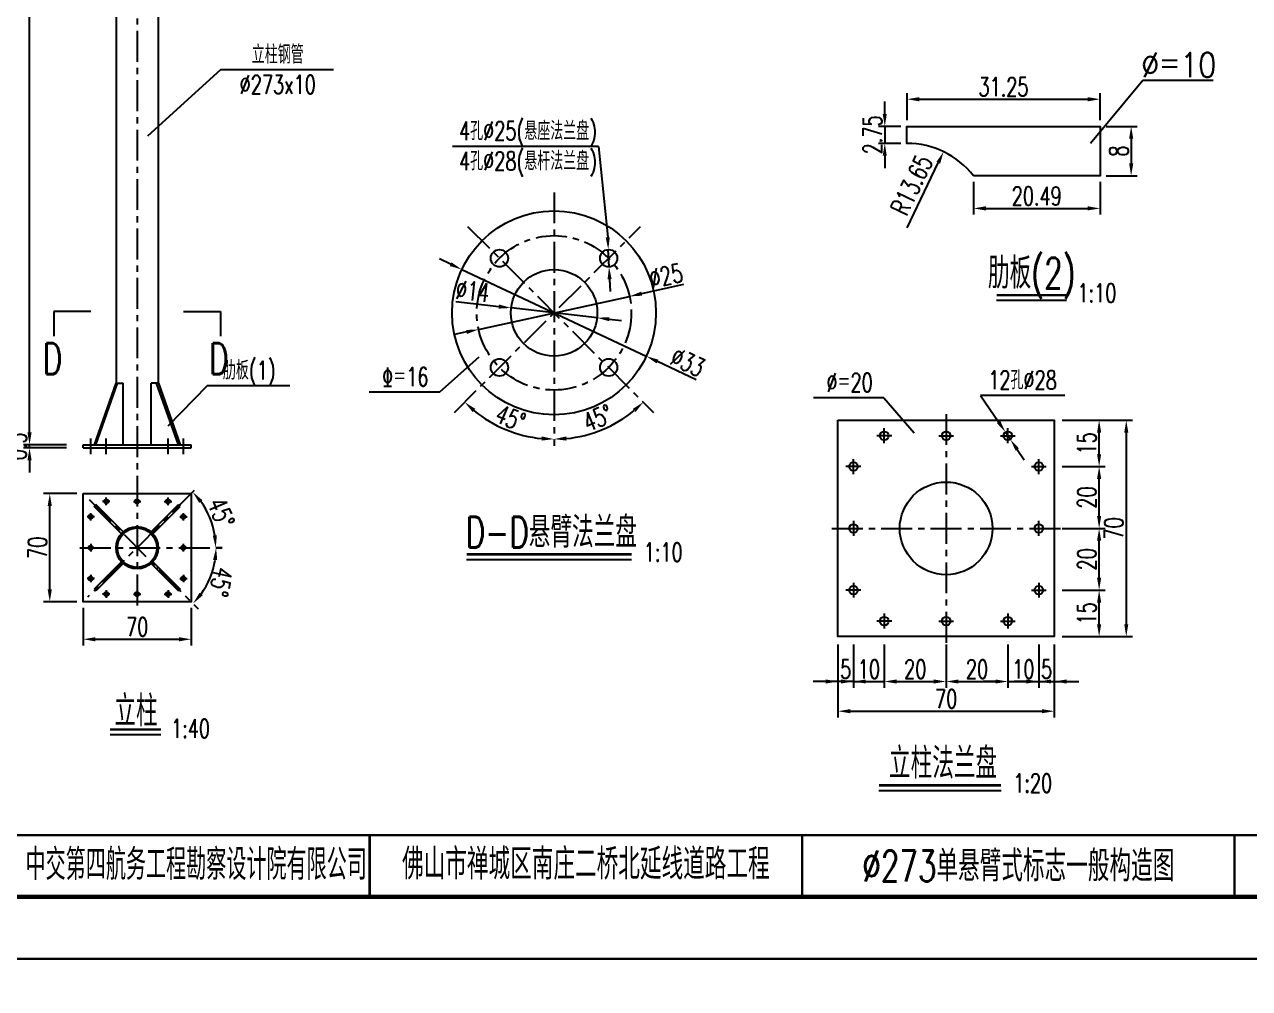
# Model space of a CAD drawing. Extents: x 4349 to 271026, y -15323 to -8945.
# Drawn here: x 4546.1 to 4744.3, y -9664.7 to -9508.7 of the extents above; entities that cross this region are included whole.
import ezdxf
from ezdxf.enums import TextEntityAlignment as Align

# ---------------------------------------------------------------- set-up
doc = ezdxf.new("R2010")
doc.units = 0
doc.header["$LTSCALE"] = 2
doc.header["$PDMODE"] = 32
doc.header["$PDSIZE"] = 0.3
doc.linetypes.add('CENTERX2', pattern=[4, 2.5, -0.5, 0.5, -0.5])
doc.layers.get('0').update_dxf_attribs({"linetype": 'CONTINUOUS'})
doc.layers.get('DEFPOINTS').update_dxf_attribs({"linetype": 'CONTINUOUS'})
for name, color, linetype in [('中线', 2, 'CENTERX2'), ('图框', 7, 'CONTINUOUS'), ('尺寸标注', 4, 'CONTINUOUS'), ('文字', 7, 'CONTINUOUS'), ('文字符号', 7, 'CONTINUOUS'), ('结构1', 1, 'CONTINUOUS'), ('结构2', 7, 'CONTINUOUS')]:
    doc.layers.add(name, color=color, linetype=linetype)
doc.styles.get("Standard").update_dxf_attribs({"font": 'simplex1.shx', "width": 0.7, "bigfont": 'hztxt.shx'})
doc.dimstyles.new('1：10', dxfattribs={"dimtxt": 3, "dimasz": 2, "dimexe": 1, "dimexo": 1, "dimgap": 0.5, "dimtad": 1, "dimrnd": 0.0095, "dimdsep": 46, "dimtxsty": 'Standard', "dimcen": 0.09, "dimclrd": 256, "dimclre": 256, "dimadec": 0, "dimazin": 0, "dimtfac": 1, "dimtix": 1, "dimtmove": 2, "dimatfit": 3, "dimfxl": 0, "dimtolj": 1, "dimtzin": 0, "dimarcsym": 0})
doc.dimstyles.new('1：20', dxfattribs={"dimtxt": 3, "dimasz": 2, "dimexe": 1, "dimexo": 1, "dimgap": 0.5, "dimtad": 1, "dimlfac": 2, "dimrnd": 0.0095, "dimdsep": 46, "dimtxsty": 'Standard', "dimcen": 0.09, "dimclrd": 256, "dimclre": 256, "dimclrt": 256, "dimadec": 0, "dimazin": 0, "dimtfac": 1, "dimtix": 1, "dimtmove": 2, "dimatfit": 3, "dimfxl": 0, "dimtolj": 1, "dimtzin": 0, "dimarcsym": 0})

# ---------------------------------------------------------------- blocks, each defined once
blk = doc.blocks.new('series')
at = {"width": 0.75}
for tag, height, p in [('页码', 4, (-35, -19)), ('图名', 5, (-220, -282)), ('图号', 5, (-20, -282))]:
    blk.add_attdef(tag, text='', height=height, dxfattribs=at).set_placement(p, align=Align.MIDDLE_CENTER)
blk = doc.blocks.new('*D56')
at = {"layer": 'DEFPOINTS', "color": 0, "linetype": 'Continuous'}
for p in [(4616.85, -9548.33), (4646.71, -9562.38)]:
    blk.add_point(p, dxfattribs=at)
at = {"layer": '尺寸标注', "linetype": 'Continuous', "lineweight": -2}
for p, q in [((4615.04, -9547.48), (4613.23, -9546.63)), ((4616.85, -9548.33), (4646.71, -9562.38)), ((4654.78, -9566.18), (4648.52, -9563.23))]:
    blk.add_line(p, q, dxfattribs=at)
at = {"layer": '尺寸标注', "linetype": 'Continuous'}
for points in [[(4615.18, -9547.18), (4614.9, -9547.78), (4616.85, -9548.33)], [(4648.66, -9562.93), (4648.38, -9563.53), (4646.71, -9562.38)]]:
    blk.add_solid(points, dxfattribs=at)
at = {"layer": '尺寸标注', "color": 0, "linetype": 'Continuous', "insert": (4653.41, -9563.32), "char_height": 3, "attachment_point": 5, "rotation": 334.8082}
blk.add_mtext('\\A1;∅33', dxfattribs=at)
blk = doc.blocks.new('*D57')
at = {"layer": 'DEFPOINTS', "color": 0, "linetype": 'Continuous'}
for p in [(4643.99, -9552.69), (4619.57, -9558.03)]:
    blk.add_point(p, dxfattribs=at)
at = {"layer": '尺寸标注', "linetype": 'Continuous', "lineweight": -2}
for p, q in [((4652.71, -9550.78), (4645.95, -9552.26)), ((4619.57, -9558.03), (4643.99, -9552.69)), ((4617.62, -9558.45), (4615.66, -9558.88))]:
    blk.add_line(p, q, dxfattribs=at)
at = {"layer": '尺寸标注', "linetype": 'Continuous'}
for points in [[(4645.88, -9551.93), (4646.02, -9552.58), (4643.99, -9552.69)], [(4617.55, -9558.13), (4617.69, -9558.78), (4619.57, -9558.03)]]:
    blk.add_solid(points, dxfattribs=at)
at = {"layer": '尺寸标注', "color": 0, "linetype": 'Continuous', "insert": (4649.88, -9549.35), "char_height": 3, "attachment_point": 5, "rotation": 12.336}
blk.add_mtext('\\A1;∅25', dxfattribs=at)
blk = doc.blocks.new('*D58')
at = {"layer": 'DEFPOINTS', "color": 0, "linetype": 'Continuous'}
for p in [(4624.83, -9554.56), (4638.74, -9556.15)]:
    blk.add_point(p, dxfattribs=at)
at = {"layer": '尺寸标注', "linetype": 'Continuous', "lineweight": -2}
for p, q in [((4615.9, -9553.54), (4622.84, -9554.33)), ((4638.74, -9556.15), (4624.83, -9554.56)), ((4640.72, -9556.38), (4642.71, -9556.6))]:
    blk.add_line(p, q, dxfattribs=at)
at = {"layer": '尺寸标注', "linetype": 'Continuous'}
for points in [[(4622.88, -9554), (4622.8, -9554.67), (4624.83, -9554.56)], [(4640.76, -9556.05), (4640.69, -9556.71), (4638.74, -9556.15)]]:
    blk.add_solid(points, dxfattribs=at)
at = {"layer": '尺寸标注', "color": 0, "linetype": 'Continuous', "insert": (4618.6, -9551.84), "char_height": 3, "attachment_point": 5, "rotation": 353.4851}
blk.add_mtext('\\A1;∅14', dxfattribs=at)
blk = doc.blocks.new('*D59')
at = {"layer": 'DEFPOINTS', "color": 0, "linetype": 'Continuous'}
for p in [(4631.78, -9535.86), (4617.78, -9541.35), (4647.9, -9571.48), (4637.07, -9575.1), (4631.78, -9576.86)]:
    blk.add_point(p, dxfattribs=at)
at = {"layer": '尺寸标注', "linetype": 'Continuous', "lineweight": -2}
blk.add_arc((4631.78, -9555.36), 20.44, 275.6095, 309.3905, dxfattribs=at)
at = {"layer": '尺寸标注', "linetype": 'Continuous'}
for points in [[(4644.53, -9570.9), (4644.98, -9571.4), (4646.23, -9569.81)], [(4633.8, -9576.03), (4633.76, -9575.36), (4631.78, -9575.79)]]:
    blk.add_solid(points, dxfattribs=at)
at = {"layer": '尺寸标注', "color": 0, "linetype": 'Continuous', "insert": (4638.84, -9572.39), "char_height": 3, "attachment_point": 5, "rotation": 22.5}
blk.add_mtext('\\A1;45°', dxfattribs=at)
blk = doc.blocks.new('*D60')
at = {"layer": 'DEFPOINTS', "color": 0, "linetype": 'Continuous'}
for p in [(4631.78, -9535.86), (4645.78, -9541.35), (4615.66, -9571.48), (4621.56, -9573.05), (4631.78, -9576.86)]:
    blk.add_point(p, dxfattribs=at)
at = {"layer": '尺寸标注', "linetype": 'Continuous', "lineweight": -2}
blk.add_arc((4631.78, -9555.36), 20.44, 230.6095, 264.3905, dxfattribs=at)
at = {"layer": '尺寸标注', "linetype": 'Continuous'}
for points in [[(4618.59, -9571.4), (4619.04, -9570.9), (4617.33, -9569.81)], [(4629.8, -9575.36), (4629.77, -9576.03), (4631.78, -9575.79)]]:
    blk.add_solid(points, dxfattribs=at)
at = {"layer": '尺寸标注', "color": 0, "linetype": 'Continuous', "insert": (4624.73, -9572.39), "char_height": 3, "attachment_point": 5, "rotation": 337.5}
blk.add_mtext('\\A1;45°', dxfattribs=at)
blk = doc.blocks.new('*D61')
at = {"layer": 'DEFPOINTS', "color": 0, "linetype": 'Continuous'}
for p in [(4677.74, -9600.24), (4680.24, -9600.24), (4677.74, -9615.02)]:
    blk.add_point(p, dxfattribs=at)
at = {"layer": '尺寸标注', "linetype": 'Continuous', "lineweight": -2}
for p, q in [((4677.74, -9609.02), (4677.74, -9616.02)), ((4680.24, -9609.02), (4680.24, -9616.02)), ((4675.74, -9615.02), (4673.74, -9615.02)), ((4680.24, -9615.02), (4677.74, -9615.02)), ((4682.24, -9615.02), (4684.24, -9615.02))]:
    blk.add_line(p, q, dxfattribs=at)
at = {"layer": '尺寸标注', "linetype": 'Continuous'}
for points in [[(4675.74, -9614.69), (4675.74, -9615.35), (4677.74, -9615.02)], [(4682.24, -9614.69), (4682.24, -9615.35), (4680.24, -9615.02)]]:
    blk.add_solid(points, dxfattribs=at)
at = {"layer": '尺寸标注', "linetype": 'Continuous', "insert": (4678.99, -9613.02), "char_height": 3, "attachment_point": 5}
blk.add_mtext('\\A1;5', dxfattribs=at)
blk = doc.blocks.new('*D62')
at = {"layer": 'DEFPOINTS', "color": 0, "linetype": 'Continuous'}
for p in [(4680.24, -9600.24), (4685.24, -9605.24), (4685.24, -9615.02)]:
    blk.add_point(p, dxfattribs=at)
at = {"layer": '尺寸标注', "linetype": 'Continuous', "lineweight": -2}
for p, q in [((4680.24, -9609.02), (4680.24, -9616.02)), ((4685.24, -9609.02), (4685.24, -9616.02)), ((4678.24, -9615.02), (4676.24, -9615.02)), ((4680.24, -9615.02), (4685.24, -9615.02)), ((4687.24, -9615.02), (4689.24, -9615.02))]:
    blk.add_line(p, q, dxfattribs=at)
at = {"layer": '尺寸标注', "linetype": 'Continuous'}
for points in [[(4678.24, -9614.69), (4678.24, -9615.35), (4680.24, -9615.02)], [(4687.24, -9614.69), (4687.24, -9615.35), (4685.24, -9615.02)]]:
    blk.add_solid(points, dxfattribs=at)
at = {"layer": '尺寸标注', "linetype": 'Continuous', "insert": (4682.74, -9613.02), "char_height": 3, "attachment_point": 5}
blk.add_mtext('\\A1;10', dxfattribs=at)
blk = doc.blocks.new('*D63')
at = {"layer": 'DEFPOINTS', "color": 0, "linetype": 'Continuous'}
for p in [(4685.24, -9605.24), (4695.24, -9605.24), (4695.24, -9615.02)]:
    blk.add_point(p, dxfattribs=at)
at = {"layer": '尺寸标注', "linetype": 'Continuous', "lineweight": -2}
for p, q in [((4685.24, -9609.02), (4685.24, -9616.02)), ((4695.24, -9609.02), (4695.24, -9616.02)), ((4687.24, -9615.02), (4693.24, -9615.02))]:
    blk.add_line(p, q, dxfattribs=at)
at = {"layer": '尺寸标注', "linetype": 'Continuous'}
for points in [[(4687.24, -9614.69), (4687.24, -9615.35), (4685.24, -9615.02)], [(4693.24, -9614.69), (4693.24, -9615.35), (4695.24, -9615.02)]]:
    blk.add_solid(points, dxfattribs=at)
at = {"layer": '尺寸标注', "linetype": 'Continuous', "insert": (4690.24, -9613.02), "char_height": 3, "attachment_point": 5}
blk.add_mtext('\\A1;20', dxfattribs=at)
blk = doc.blocks.new('*D64')
at = {"layer": 'DEFPOINTS', "color": 0, "linetype": 'Continuous'}
for p in [(4695.24, -9605.24), (4705.24, -9605.24), (4705.24, -9615.02)]:
    blk.add_point(p, dxfattribs=at)
at = {"layer": '尺寸标注', "linetype": 'Continuous', "lineweight": -2}
for p, q in [((4695.24, -9609.02), (4695.24, -9616.02)), ((4705.24, -9609.02), (4705.24, -9616.02)), ((4697.24, -9615.02), (4703.24, -9615.02))]:
    blk.add_line(p, q, dxfattribs=at)
at = {"layer": '尺寸标注', "linetype": 'Continuous'}
for points in [[(4697.24, -9614.69), (4697.24, -9615.35), (4695.24, -9615.02)], [(4703.24, -9614.69), (4703.24, -9615.35), (4705.24, -9615.02)]]:
    blk.add_solid(points, dxfattribs=at)
at = {"layer": '尺寸标注', "linetype": 'Continuous', "insert": (4700.24, -9613.02), "char_height": 3, "attachment_point": 5}
blk.add_mtext('\\A1;20', dxfattribs=at)
blk = doc.blocks.new('*D65')
at = {"layer": 'DEFPOINTS', "color": 0, "linetype": 'Continuous'}
for p in [(4710.24, -9600.24), (4705.24, -9605.24), (4710.24, -9615.02)]:
    blk.add_point(p, dxfattribs=at)
at = {"layer": '尺寸标注', "linetype": 'Continuous', "lineweight": -2}
for p, q in [((4705.24, -9609.02), (4705.24, -9616.02)), ((4710.24, -9609.02), (4710.24, -9616.02)), ((4703.24, -9615.02), (4701.24, -9615.02)), ((4705.24, -9615.02), (4710.24, -9615.02)), ((4712.24, -9615.02), (4714.24, -9615.02))]:
    blk.add_line(p, q, dxfattribs=at)
at = {"layer": '尺寸标注', "linetype": 'Continuous'}
for points in [[(4703.24, -9614.69), (4703.24, -9615.35), (4705.24, -9615.02)], [(4712.24, -9614.69), (4712.24, -9615.35), (4710.24, -9615.02)]]:
    blk.add_solid(points, dxfattribs=at)
at = {"layer": '尺寸标注', "linetype": 'Continuous', "insert": (4707.74, -9613.02), "char_height": 3, "attachment_point": 5}
blk.add_mtext('\\A1;10', dxfattribs=at)
blk = doc.blocks.new('*D66')
at = {"layer": 'DEFPOINTS', "color": 0, "linetype": 'Continuous'}
for p in [(4710.24, -9600.24), (4712.74, -9600.24), (4712.74, -9615.02)]:
    blk.add_point(p, dxfattribs=at)
at = {"layer": '尺寸标注', "linetype": 'Continuous', "lineweight": -2}
for p, q in [((4710.24, -9609.02), (4710.24, -9616.02)), ((4712.74, -9609.02), (4712.74, -9616.02)), ((4708.24, -9615.02), (4706.24, -9615.02)), ((4710.24, -9615.02), (4712.74, -9615.02)), ((4714.74, -9615.02), (4716.74, -9615.02))]:
    blk.add_line(p, q, dxfattribs=at)
at = {"layer": '尺寸标注', "linetype": 'Continuous'}
for points in [[(4708.24, -9614.69), (4708.24, -9615.35), (4710.24, -9615.02)], [(4714.74, -9614.69), (4714.74, -9615.35), (4712.74, -9615.02)]]:
    blk.add_solid(points, dxfattribs=at)
at = {"layer": '尺寸标注', "linetype": 'Continuous', "insert": (4711.49, -9613.02), "char_height": 3, "attachment_point": 5}
blk.add_mtext('\\A1;5', dxfattribs=at)
blk = doc.blocks.new('*D30')
at = {"layer": 'DEFPOINTS', "color": 0, "linetype": 'Continuous'}
for p in [(4677.74, -9607.74), (4712.74, -9607.74), (4712.74, -9619.83)]:
    blk.add_point(p, dxfattribs=at)
at = {"layer": '尺寸标注', "linetype": 'Continuous', "lineweight": -2}
for p, q in [((4677.74, -9613.83), (4677.74, -9620.83)), ((4712.74, -9613.83), (4712.74, -9620.83)), ((4679.74, -9619.83), (4710.74, -9619.83))]:
    blk.add_line(p, q, dxfattribs=at)
at = {"layer": '尺寸标注', "linetype": 'Continuous'}
for points in [[(4679.74, -9619.49), (4679.74, -9620.16), (4677.74, -9619.83)], [(4710.74, -9619.49), (4710.74, -9620.16), (4712.74, -9619.83)]]:
    blk.add_solid(points, dxfattribs=at)
at = {"layer": '尺寸标注', "linetype": 'Continuous', "insert": (4695.24, -9617.83), "char_height": 3, "attachment_point": 5}
blk.add_mtext('\\A1;70', dxfattribs=at)
blk = doc.blocks.new('*D31')
at = {"layer": 'DEFPOINTS', "color": 0, "linetype": 'Continuous'}
for p in [(4710.24, -9600.24), (4720.01, -9600.24), (4712.74, -9607.74)]:
    blk.add_point(p, dxfattribs=at)
at = {"layer": '尺寸标注', "linetype": 'Continuous', "lineweight": -2}
for p, q in [((4714.01, -9600.24), (4721.01, -9600.24)), ((4720.01, -9605.74), (4720.01, -9602.24)), ((4714.01, -9607.74), (4721.01, -9607.74))]:
    blk.add_line(p, q, dxfattribs=at)
at = {"layer": '尺寸标注', "linetype": 'Continuous'}
for points in [[(4719.67, -9602.24), (4720.34, -9602.24), (4720.01, -9600.24)], [(4719.67, -9605.74), (4720.34, -9605.74), (4720.01, -9607.74)]]:
    blk.add_solid(points, dxfattribs=at)
at = {"layer": '尺寸标注', "linetype": 'Continuous', "insert": (4718.01, -9603.99), "char_height": 3, "attachment_point": 5, "rotation": 90}
blk.add_mtext('\\A1;15', dxfattribs=at)
blk = doc.blocks.new('*D32')
at = {"layer": 'DEFPOINTS', "color": 0, "linetype": 'Continuous'}
for p in [(4710.24, -9590.24), (4720.01, -9590.24), (4710.24, -9600.24)]:
    blk.add_point(p, dxfattribs=at)
at = {"layer": '尺寸标注', "linetype": 'Continuous', "lineweight": -2}
for p, q in [((4714.01, -9590.24), (4721.01, -9590.24)), ((4720.01, -9598.24), (4720.01, -9592.24)), ((4714.01, -9600.24), (4721.01, -9600.24))]:
    blk.add_line(p, q, dxfattribs=at)
at = {"layer": '尺寸标注', "linetype": 'Continuous'}
for points in [[(4719.67, -9592.24), (4720.34, -9592.24), (4720.01, -9590.24)], [(4719.67, -9598.24), (4720.34, -9598.24), (4720.01, -9600.24)]]:
    blk.add_solid(points, dxfattribs=at)
at = {"layer": '尺寸标注', "linetype": 'Continuous', "insert": (4718.01, -9595.24), "char_height": 3, "attachment_point": 5, "rotation": 90}
blk.add_mtext('\\A1;20', dxfattribs=at)
blk = doc.blocks.new('*D33')
at = {"layer": 'DEFPOINTS', "color": 0, "linetype": 'Continuous'}
for p in [(4710.24, -9580.24), (4720.01, -9580.24), (4710.24, -9590.24)]:
    blk.add_point(p, dxfattribs=at)
at = {"layer": '尺寸标注', "linetype": 'Continuous', "lineweight": -2}
for p, q in [((4714.01, -9580.24), (4721.01, -9580.24)), ((4720.01, -9588.24), (4720.01, -9582.24)), ((4714.01, -9590.24), (4721.01, -9590.24))]:
    blk.add_line(p, q, dxfattribs=at)
at = {"layer": '尺寸标注', "linetype": 'Continuous'}
for points in [[(4719.67, -9582.24), (4720.34, -9582.24), (4720.01, -9580.24)], [(4719.67, -9588.24), (4720.34, -9588.24), (4720.01, -9590.24)]]:
    blk.add_solid(points, dxfattribs=at)
at = {"layer": '尺寸标注', "linetype": 'Continuous', "insert": (4718.01, -9585.24), "char_height": 3, "attachment_point": 5, "rotation": 90}
blk.add_mtext('\\A1;20', dxfattribs=at)
blk = doc.blocks.new('*D34')
at = {"layer": 'DEFPOINTS', "color": 0, "linetype": 'Continuous'}
for p in [(4710.24, -9572.74), (4720.01, -9572.74), (4710.24, -9580.24)]:
    blk.add_point(p, dxfattribs=at)
at = {"layer": '尺寸标注', "linetype": 'Continuous', "lineweight": -2}
for p, q in [((4714.01, -9572.74), (4721.01, -9572.74)), ((4720.01, -9578.24), (4720.01, -9574.74)), ((4714.01, -9580.24), (4721.01, -9580.24))]:
    blk.add_line(p, q, dxfattribs=at)
at = {"layer": '尺寸标注', "linetype": 'Continuous'}
for points in [[(4719.67, -9574.74), (4720.34, -9574.74), (4720.01, -9572.74)], [(4719.67, -9578.24), (4720.34, -9578.24), (4720.01, -9580.24)]]:
    blk.add_solid(points, dxfattribs=at)
at = {"layer": '尺寸标注', "linetype": 'Continuous', "insert": (4718.01, -9576.49), "char_height": 3, "attachment_point": 5, "rotation": 90}
blk.add_mtext('\\A1;15', dxfattribs=at)
blk = doc.blocks.new('*D35')
at = {"layer": 'DEFPOINTS', "color": 0, "linetype": 'Continuous'}
for p in [(4712.74, -9572.74), (4712.74, -9607.74), (4724.4, -9607.74)]:
    blk.add_point(p, dxfattribs=at)
at = {"layer": '尺寸标注', "linetype": 'Continuous', "lineweight": -2}
for p, q in [((4718.4, -9572.74), (4725.4, -9572.74)), ((4724.4, -9574.74), (4724.4, -9605.74)), ((4718.4, -9607.74), (4725.4, -9607.74))]:
    blk.add_line(p, q, dxfattribs=at)
at = {"layer": '尺寸标注', "linetype": 'Continuous'}
for points in [[(4724.07, -9574.74), (4724.73, -9574.74), (4724.4, -9572.74)], [(4724.07, -9605.74), (4724.73, -9605.74), (4724.4, -9607.74)]]:
    blk.add_solid(points, dxfattribs=at)
at = {"layer": '尺寸标注', "linetype": 'Continuous', "insert": (4722.4, -9590.24), "char_height": 3, "attachment_point": 5, "rotation": 90}
blk.add_mtext('\\A1;70', dxfattribs=at)
blk = doc.blocks.new('*D36')
at = {"layer": 'DEFPOINTS', "color": 0, "linetype": 'Continuous'}
for p in [(4720.16, -9520.78), (4688.91, -9525.17), (4720.16, -9525.17)]:
    blk.add_point(p, dxfattribs=at)
at = {"layer": '尺寸标注', "linetype": 'Continuous', "lineweight": -2}
for p, q in [((4688.91, -9524.17), (4688.91, -9519.78)), ((4690.91, -9520.78), (4718.16, -9520.78)), ((4720.16, -9524.17), (4720.16, -9519.78))]:
    blk.add_line(p, q, dxfattribs=at)
at = {"layer": '尺寸标注', "linetype": 'Continuous'}
for points in [[(4690.91, -9520.45), (4690.91, -9521.12), (4688.91, -9520.78)], [(4718.16, -9520.45), (4718.16, -9521.12), (4720.16, -9520.78)]]:
    blk.add_solid(points, dxfattribs=at)
at = {"layer": '尺寸标注', "color": 0, "linetype": 'Continuous', "insert": (4704.53, -9518.78), "char_height": 3, "attachment_point": 5}
blk.add_mtext('\\A1;31.25', dxfattribs=at)
blk = doc.blocks.new('*D37')
at = {"layer": 'DEFPOINTS', "color": 0, "linetype": 'Continuous'}
for p in [(4688.91, -9525.17), (4685.31, -9527.92), (4688.91, -9527.92)]:
    blk.add_point(p, dxfattribs=at)
at = {"layer": '尺寸标注', "linetype": 'Continuous', "lineweight": -2}
for p, q in [((4685.31, -9523.17), (4685.31, -9521.17)), ((4687.91, -9525.17), (4684.31, -9525.17)), ((4685.31, -9525.17), (4685.31, -9527.92)), ((4687.91, -9527.92), (4684.31, -9527.92)), ((4685.31, -9529.92), (4685.31, -9531.92))]:
    blk.add_line(p, q, dxfattribs=at)
at = {"layer": '尺寸标注', "linetype": 'Continuous'}
for points in [[(4684.98, -9523.17), (4685.64, -9523.17), (4685.31, -9525.17)], [(4684.98, -9529.92), (4685.64, -9529.92), (4685.31, -9527.92)]]:
    blk.add_solid(points, dxfattribs=at)
at = {"layer": '尺寸标注', "color": 0, "linetype": 'Continuous', "insert": (4683.31, -9526.54), "char_height": 3, "attachment_point": 5, "rotation": 90}
blk.add_mtext('\\A1;2.75', dxfattribs=at)
blk = doc.blocks.new('*D38')
at = {"layer": 'DEFPOINTS', "color": 0, "linetype": 'Continuous'}
for p in [(4720.16, -9525.17), (4720.16, -9533.17), (4725.19, -9533.17)]:
    blk.add_point(p, dxfattribs=at)
at = {"layer": '尺寸标注', "linetype": 'Continuous', "lineweight": -2}
for p, q in [((4721.16, -9525.17), (4726.19, -9525.17)), ((4725.19, -9527.17), (4725.19, -9531.17)), ((4721.16, -9533.17), (4726.19, -9533.17))]:
    blk.add_line(p, q, dxfattribs=at)
at = {"layer": '尺寸标注', "linetype": 'Continuous'}
for points in [[(4724.86, -9527.17), (4725.53, -9527.17), (4725.19, -9525.17)], [(4724.86, -9531.17), (4725.53, -9531.17), (4725.19, -9533.17)]]:
    blk.add_solid(points, dxfattribs=at)
at = {"layer": '尺寸标注', "color": 0, "linetype": 'Continuous', "insert": (4723.19, -9529.17), "char_height": 3, "attachment_point": 5, "rotation": 90}
blk.add_mtext('\\A1;8', dxfattribs=at)
blk = doc.blocks.new('*D39')
at = {"layer": 'DEFPOINTS', "color": 0, "linetype": 'Continuous'}
for p in [(4699.67, -9533.17), (4720.16, -9533.17), (4720.16, -9538.45)]:
    blk.add_point(p, dxfattribs=at)
at = {"layer": '尺寸标注', "linetype": 'Continuous', "lineweight": -2}
for p, q in [((4699.67, -9534.17), (4699.67, -9539.45)), ((4720.16, -9534.17), (4720.16, -9539.45)), ((4701.67, -9538.45), (4718.16, -9538.45))]:
    blk.add_line(p, q, dxfattribs=at)
at = {"layer": '尺寸标注', "linetype": 'Continuous'}
for points in [[(4701.67, -9538.11), (4701.67, -9538.78), (4699.67, -9538.45)], [(4718.16, -9538.11), (4718.16, -9538.78), (4720.16, -9538.45)]]:
    blk.add_solid(points, dxfattribs=at)
at = {"layer": '尺寸标注', "color": 0, "linetype": 'Continuous', "insert": (4709.91, -9536.45), "char_height": 3, "attachment_point": 5}
blk.add_mtext('\\A1;20.49', dxfattribs=at)
blk = doc.blocks.new('*D40')
at = {"layer": 'DEFPOINTS', "color": 0, "linetype": 'Continuous'}
for p in [(4694.83, -9529.27), (4688.91, -9541.57)]:
    blk.add_point(p, dxfattribs=at)
at = {"layer": '尺寸标注', "linetype": 'Continuous', "lineweight": -2}
blk.add_line((4688.91, -9541.57), (4693.97, -9531.07), dxfattribs=at)
at = {"layer": '尺寸标注', "linetype": 'Continuous'}
blk.add_solid([(4693.67, -9530.93), (4694.27, -9531.22), (4694.83, -9529.27)], dxfattribs=at)
at = {"layer": '尺寸标注', "color": 0, "linetype": 'Continuous', "insert": (4689.67, -9534.66), "char_height": 3, "attachment_point": 5, "rotation": 64.272}
blk.add_mtext('\\A1;R13.65', dxfattribs=at)
blk = doc.blocks.new('*D49')
at = {"layer": 'DEFPOINTS', "color": 0, "linetype": 'Continuous'}
for p in [(4555.55, -9602.11), (4573.05, -9602.11), (4573.05, -9608.18)]:
    blk.add_point(p, dxfattribs=at)
at = {"layer": '尺寸标注', "linetype": 'Continuous', "lineweight": -2}
for p, q in [((4555.55, -9603.11), (4555.55, -9609.18)), ((4573.05, -9603.11), (4573.05, -9609.18)), ((4557.55, -9608.18), (4571.05, -9608.18))]:
    blk.add_line(p, q, dxfattribs=at)
at = {"layer": '尺寸标注', "linetype": 'Continuous'}
for points in [[(4557.55, -9607.85), (4557.55, -9608.52), (4555.55, -9608.18)], [(4571.05, -9607.85), (4571.05, -9608.52), (4573.05, -9608.18)]]:
    blk.add_solid(points, dxfattribs=at)
at = {"layer": '尺寸标注', "color": 0, "linetype": 'Continuous', "insert": (4564.3, -9606.18), "char_height": 3, "attachment_point": 5}
blk.add_mtext('\\A1;70', dxfattribs=at)
blk = doc.blocks.new('*D50')
at = {"layer": 'DEFPOINTS', "color": 0, "linetype": 'Continuous'}
for p in [(4550.16, -9584.61), (4555.55, -9584.61), (4555.55, -9602.11)]:
    blk.add_point(p, dxfattribs=at)
at = {"layer": '尺寸标注', "linetype": 'Continuous', "lineweight": -2}
for p, q in [((4554.55, -9584.61), (4549.16, -9584.61)), ((4550.16, -9600.11), (4550.16, -9586.61)), ((4554.55, -9602.11), (4549.16, -9602.11))]:
    blk.add_line(p, q, dxfattribs=at)
at = {"layer": '尺寸标注', "linetype": 'Continuous'}
for points in [[(4549.82, -9586.61), (4550.49, -9586.61), (4550.16, -9584.61)], [(4549.82, -9600.11), (4550.49, -9600.11), (4550.16, -9602.11)]]:
    blk.add_solid(points, dxfattribs=at)
at = {"layer": '尺寸标注', "color": 0, "linetype": 'Continuous', "insert": (4548.16, -9593.36), "char_height": 3, "attachment_point": 5, "rotation": 90}
blk.add_mtext('\\A1;70', dxfattribs=at)
blk = doc.blocks.new('*D51')
at = {"layer": 'DEFPOINTS', "color": 0, "linetype": 'Continuous'}
for p in [(4546.88, -9576.71), (4555.55, -9576.71), (4555.55, -9577.21)]:
    blk.add_point(p, dxfattribs=at)
at = {"layer": '尺寸标注', "linetype": 'Continuous', "lineweight": -2}
for p, q in [((4546.88, -9574.71), (4546.88, -9572.71)), ((4552.88, -9576.71), (4545.88, -9576.71)), ((4546.88, -9577.21), (4546.88, -9576.71)), ((4552.88, -9577.21), (4545.88, -9577.21)), ((4546.88, -9579.21), (4546.88, -9581.21))]:
    blk.add_line(p, q, dxfattribs=at)
at = {"layer": '尺寸标注', "linetype": 'Continuous'}
for points in [[(4546.55, -9574.71), (4547.22, -9574.71), (4546.88, -9576.71)], [(4546.55, -9579.21), (4547.22, -9579.21), (4546.88, -9577.21)]]:
    blk.add_solid(points, dxfattribs=at)
at = {"layer": '尺寸标注', "color": 0, "linetype": 'Continuous', "insert": (4544.88, -9576.96), "char_height": 3, "attachment_point": 5, "rotation": 90}
blk.add_mtext('\\A1;0.5', dxfattribs=at)
blk = doc.blocks.new('*D52')
at = {"layer": 'DEFPOINTS', "color": 0, "linetype": 'Continuous'}
for p in [(4546.88, -9394.21), (4560.88, -9394.21), (4546.88, -9576.71)]:
    blk.add_point(p, dxfattribs=at)
at = {"layer": '尺寸标注', "linetype": 'Continuous', "lineweight": -2}
for p, q in [((4552.88, -9394.21), (4545.88, -9394.21)), ((4546.88, -9574.71), (4546.88, -9396.21)), ((4546.88, -9576.71), (4545.88, -9576.71))]:
    blk.add_line(p, q, dxfattribs=at)
at = {"layer": '尺寸标注', "linetype": 'Continuous'}
for points in [[(4546.55, -9396.21), (4547.22, -9396.21), (4546.88, -9394.21)], [(4546.55, -9574.71), (4547.22, -9574.71), (4546.88, -9576.71)]]:
    blk.add_solid(points, dxfattribs=at)
at = {"layer": '尺寸标注', "color": 0, "linetype": 'Continuous', "insert": (4544.88, -9485.46), "char_height": 3, "attachment_point": 5, "rotation": 90}
blk.add_mtext('\\A1;H', dxfattribs=at)
blk = doc.blocks.new('12345')
at = {"layer": '图框'}
blk.add_lwpolyline([(4926.93, -9362.88), (4926.93, -9065.88), (4506.93, -9065.88), (4506.93, -9362.88)], close=True, dxfattribs=at)

msp = doc.modelspace()

# ---------------------------------------------------------------- linework, layer by layer
at = {"layer": '中线'}
for p, q in [((4564.29655, -9389.70759), (4564.29655, -9603.62622)), ((4631.78232, -9535.85571), (4631.78232, -9576.85571)), ((4615.66028, -9571.47774), (4645.78303, -9541.35499)), ((4617.7816, -9541.35499), (4647.90435, -9571.47774)), ((4695.23685, -9571.73604), (4695.23685, -9608.73604)), ((4685.23685, -9576.43724), (4685.23685, -9574.03484)), ((4705.23685, -9576.43724), (4705.23685, -9574.03484)), ((4556.79655, -9578.20806), (4556.79655, -9575.70806)), ((4559.29655, -9578.20806), (4559.29655, -9575.70806)), ((4569.29655, -9578.20806), (4569.29655, -9575.70806)), ((4571.79655, -9578.20806), (4571.79655, -9575.70806)), ((4686.43805, -9575.23604), (4684.03565, -9575.23604)), ((4694.03565, -9575.23604), (4696.43805, -9575.23604)), ((4704.03565, -9575.23604), (4706.43805, -9575.23604)), ((4681.43805, -9580.23604), (4679.03565, -9580.23604)), ((4680.23685, -9581.43724), (4680.23685, -9579.03484)), ((4709.03565, -9580.23604), (4711.43805, -9580.23604)), ((4710.23685, -9581.43724), (4710.23685, -9579.03484)), ((4573.52877, -9584.13036), (4556.28602, -9601.37311)), ((4556.51838, -9585.5844), (4574.19605, -9603.26207)), ((4559.89715, -9585.86257), (4558.69595, -9585.86257)), ((4559.29655, -9586.46317), (4559.29655, -9585.26197)), ((4563.69595, -9585.86257), (4564.89715, -9585.86257)), ((4568.69595, -9585.86257), (4569.89715, -9585.86257)), ((4569.29655, -9586.46317), (4569.29655, -9585.26197)), ((4557.39715, -9588.36257), (4556.19595, -9588.36257)), ((4556.79655, -9588.96317), (4556.79655, -9587.76197)), ((4571.19595, -9588.36257), (4572.39715, -9588.36257)), ((4571.79655, -9588.96317), (4571.79655, -9587.76197)), ((4676.73685, -9590.23604), (4713.73685, -9590.23604)), ((4680.23685, -9589.03484), (4680.23685, -9591.43724)), ((4710.23685, -9591.43724), (4710.23685, -9589.03484)), ((4555.04655, -9593.36257), (4578.54655, -9593.36257)), ((4556.79655, -9592.76197), (4556.79655, -9593.96317)), ((4571.79655, -9593.96317), (4571.79655, -9592.76197)), ((4557.39715, -9598.36257), (4556.19595, -9598.36257)), ((4556.79655, -9597.76197), (4556.79655, -9598.96317)), ((4571.19595, -9598.36257), (4572.39715, -9598.36257)), ((4571.79655, -9597.76197), (4571.79655, -9598.96317)), ((4559.29655, -9600.26197), (4559.29655, -9601.46317)), ((4569.29655, -9600.26197), (4569.29655, -9601.46317)), ((4681.43805, -9600.23604), (4679.03565, -9600.23604)), ((4680.23685, -9599.03484), (4680.23685, -9601.43724)), ((4709.03565, -9600.23604), (4711.43805, -9600.23604)), ((4710.23685, -9599.03484), (4710.23685, -9601.43724)), ((4559.89715, -9600.86257), (4558.69595, -9600.86257)), ((4563.69595, -9600.86257), (4564.89715, -9600.86257)), ((4568.69595, -9600.86257), (4569.89715, -9600.86257)), ((4685.23685, -9604.03484), (4685.23685, -9606.43724)), ((4705.23685, -9604.03484), (4705.23685, -9606.43724)), ((4686.43805, -9605.23604), (4684.03565, -9605.23604)), ((4694.03565, -9605.23604), (4696.43805, -9605.23604)), ((4704.03565, -9605.23604), (4706.43805, -9605.23604))]:
    msp.add_line(p, q, dxfattribs=at)
msp.add_circle((4631.78232, -9555.35571), 12.5, dxfattribs=at)
at = {"layer": '图框'}
for points, const_width in [([(4916.92857, -9372.88068), (4536.92857, -9372.88068), (4536.92858, -9649.88068), (4916.92858, -9649.88068), (4916.92857, -9372.88068)], 0.7), ([(4536.92858, -9639.88068), (4916.92858, -9639.88068)], 0.4), ([(4601.92858, -9639.88068), (4601.92858, -9649.88068)], 0.4), ([(4671.92858, -9649.88068), (4671.92858, -9639.88068)], 0.4), ([(4741.92858, -9649.88068), (4741.92858, -9639.88068)], 0.4)]:
    msp.add_lwpolyline(points, dxfattribs=dict(at, const_width=const_width))
at = {"layer": '尺寸标注', "color": 2}
for p, q in [((4577.81463, -9516.03786), (4565.98412, -9526.74674)), ((4596.10435, -9516.03786), (4577.81463, -9516.03786)), ((4638.9995, -9528.40577), (4615.34758, -9528.40577)), ((4638.9995, -9528.40577), (4640.47032, -9543.12022))]:
    msp.add_line(p, q, dxfattribs=at)
at = {"layer": '尺寸标注', "linetype": 'Continuous'}
for p, q in [((4640.68326, -9547.91549), (4640.55905, -9545.11825)), ((4640.77199, -9549.91352), (4640.86071, -9551.91156)), ((4700.81363, -9568.72652), (4703.71938, -9573.00282)), ((4705.63027, -9575.81502), (4704.84343, -9574.65705)), ((4706.75432, -9577.46926), (4707.87838, -9579.12349)), ((4578.08603, -9593.36257), (4577.08603, -9593.36257))]:
    msp.add_line(p, q, dxfattribs=at)
for radius, start, end in [(12.73318, 9.0087209, 35.9912791), (12.78948, 323.9689844, 351.0310156)]:
    msp.add_arc((4564.29655, -9593.36257), radius, start, end, dxfattribs=at)
for points in [[(4640.80333, -9543.10543), (4640.13732, -9543.13501), (4640.55905, -9545.11825)], [(4641.10499, -9549.89874), (4640.43898, -9549.92831), (4640.68326, -9547.91549)], [(4703.99508, -9572.81547), (4703.44367, -9573.19016), (4704.84343, -9574.65705)], [(4707.03003, -9577.28191), (4706.47862, -9577.6566), (4705.63027, -9575.81502)], [(4574.34557, -9586.09623), (4574.85254, -9585.6633), (4573.30027, -9584.35885)], [(4577.20497, -9591.34257), (4576.54036, -9591.39493), (4577.02973, -9593.36257)], [(4576.59734, -9595.33039), (4577.26197, -9595.38251), (4577.08603, -9593.36257)], [(4574.8928, -9601.10219), (4574.38598, -9600.66909), (4573.34008, -9602.4061)]]:
    msp.add_solid(points, dxfattribs=at)
at = {"layer": '文字'}
for p, q in [((4703.41804, -9553.32761), (4714.73374, -9553.32761)), ((4617.61624, -9595.25891), (4644.32118, -9595.25891)), ((4559.91972, -9623.61972), (4568.15584, -9623.61972)), ((4684.37313, -9632.64338), (4704.13361, -9632.64338))]:
    msp.add_line(p, q, dxfattribs=at)
at = {"layer": '文字', "const_width": 0.4}
for points in [[(4703.41804, -9552.50342), (4714.73374, -9552.50342)], [(4617.61624, -9594.43471), (4644.32118, -9594.43471)], [(4559.91972, -9622.79553), (4568.15584, -9622.79553)], [(4684.37313, -9631.81919), (4704.13361, -9631.81919)]]:
    msp.add_lwpolyline(points, dxfattribs=at)
at = {"layer": '文字符号'}
for p, q in [((4727.06851, -9517.72231), (4718.60147, -9527.94816)), ((4738.45126, -9517.72231), (4727.06851, -9517.72231)), ((4613.25881, -9568.217), (4619.63763, -9562.46595)), ((4575.62279, -9567.1509), (4569.26712, -9573.68593)), ((4588.99599, -9567.1509), (4575.62279, -9567.1509)), ((4613.25881, -9568.217), (4601.87607, -9568.217)), ((4714.44476, -9568.72652), (4700.81363, -9568.72652)), ((4685.16422, -9569.11774), (4673.78147, -9569.11774)), ((4685.16422, -9569.11774), (4690.06592, -9574.75262))]:
    msp.add_line(p, q, dxfattribs=at)
at = {"layer": '结构1'}
for p, q in [((4560.88405, -9441.45806), (4560.88405, -9566.70806)), ((4567.70905, -9441.45806), (4567.70905, -9566.70806)), ((4560.85891, -9566.70806), (4557.32338, -9576.70806)), ((4557.60622, -9576.70806), (4561.14175, -9566.70806)), ((4560.85891, -9566.70806), (4562.02912, -9566.70806)), ((4562.02912, -9576.70806), (4562.02912, -9566.70806)), ((4567.73419, -9566.70806), (4566.56399, -9566.70806)), ((4566.56399, -9576.70806), (4566.56399, -9566.70806)), ((4570.98689, -9576.70806), (4567.45135, -9566.70806)), ((4567.73419, -9566.70806), (4571.26973, -9576.70806)), ((4555.54655, -9577.20806), (4555.54655, -9576.70806)), ((4555.54655, -9576.70806), (4573.04655, -9576.70806)), ((4573.04655, -9577.20806), (4573.04655, -9576.70806)), ((4555.54655, -9577.20806), (4573.04655, -9577.20806))]:
    msp.add_line(p, q, dxfattribs=at)
msp.add_lwpolyline([(4699.66771, -9533.16965, 0.230960697), (4688.90841, -9527.91965), (4688.90841, -9525.16965), (4720.15841, -9525.16965), (4720.15841, -9533.16965)], format="xyb", close=True, dxfattribs=at)
for points in [[(4677.73685, -9572.73604), (4712.73685, -9572.73604), (4712.73685, -9607.73604), (4677.73685, -9607.73604)], [(4555.54655, -9584.61257), (4573.04655, -9584.61257), (4573.04655, -9602.11257), (4555.54655, -9602.11257)]]:
    msp.add_lwpolyline(points, close=True, dxfattribs=at)
for centre, radius in [((4631.78232, -9555.35571), 16.5), ((4631.78232, -9555.35571), 7), ((4695.23685, -9590.23604), 7.5)]:
    msp.add_circle(centre, radius, dxfattribs=at)
at = {"layer": '结构2', "color": 1}
for p, q in [((4550.80565, -9555.13316), (4550.80565, -9559.13316)), ((4577.78745, -9555.13316), (4577.78745, -9559.13316))]:
    msp.add_line(p, q, dxfattribs=at)
at = {"layer": '结构2'}
for p, q in [((4556.80565, -9555.13316), (4550.80565, -9555.13316)), ((4571.78745, -9555.13316), (4577.78745, -9555.13316)), ((4557.32338, -9586.67224), (4557.60622, -9586.3894)), ((4561.74628, -9591.09514), (4557.32338, -9586.67224)), ((4562.02912, -9590.8123), (4557.60622, -9586.3894)), ((4566.56399, -9590.8123), (4570.98689, -9586.3894)), ((4566.84683, -9591.09514), (4571.26973, -9586.67224)), ((4571.26973, -9586.67224), (4570.98689, -9586.3894)), ((4560.85891, -9590.20777), (4561.14175, -9589.92493)), ((4567.73419, -9590.20777), (4567.45135, -9589.92493)), ((4561.74628, -9595.63001), (4557.32338, -9600.05291)), ((4562.02912, -9595.91285), (4557.60622, -9600.33575)), ((4560.85891, -9596.51737), (4561.14175, -9596.80022)), ((4566.56399, -9595.91285), (4570.98689, -9600.33575)), ((4566.84683, -9595.63001), (4571.26973, -9600.05291)), ((4567.73419, -9596.51737), (4567.45135, -9596.80022)), ((4557.32338, -9600.05291), (4557.60622, -9600.33575)), ((4571.26973, -9600.05291), (4570.98689, -9600.33575))]:
    msp.add_line(p, q, dxfattribs=at)
for centre, radius in [((4622.94348, -9546.51687), 1.4), ((4640.62115, -9546.51687), 1.4), ((4622.94348, -9564.19454), 1.4), ((4640.62115, -9564.19454), 1.4), ((4685.23685, -9575.23604), 0.7), ((4695.23685, -9575.23604), 0.7), ((4705.23685, -9575.23604), 0.7), ((4680.23685, -9580.23604), 0.7), ((4710.23685, -9580.23604), 0.7), ((4559.29655, -9585.86257), 0.35), ((4564.29655, -9585.86257), 0.35), ((4569.29655, -9585.86257), 0.35), ((4556.79655, -9588.36257), 0.35), ((4571.79655, -9588.36257), 0.35), ((4564.29655, -9593.36257), 3.4125), ((4564.29655, -9593.36257), 3.1875), ((4680.23685, -9590.23604), 0.7), ((4710.23685, -9590.23604), 0.7), ((4556.79655, -9593.36257), 0.35), ((4571.79655, -9593.36257), 0.35), ((4556.79655, -9598.36257), 0.35), ((4571.79655, -9598.36257), 0.35), ((4559.29655, -9600.86257), 0.35), ((4564.29655, -9600.86257), 0.35), ((4569.29655, -9600.86257), 0.35), ((4680.23685, -9600.23604), 0.7), ((4710.23685, -9600.23604), 0.7), ((4685.23685, -9605.23604), 0.7), ((4695.23685, -9605.23604), 0.7), ((4705.23685, -9605.23604), 0.7)]:
    msp.add_circle(centre, radius, dxfattribs=at)

# ---------------------------------------------------------------- block references
at = {"layer": '图框', "linetype": 'Continuous'}
for p in [(0, -297), (0, -594)]:
    msp.add_blockref('12345', p, dxfattribs=at)
at = {"layer": '图框'}
ref = msp.add_blockref('series', (4926.92858, -9362.88068), dxfattribs=at)
ref.add_attrib('图名', '%%C273单悬臂式标志一般构造图', dxfattribs={"layer": '0', "height": 5, "width": 0.7}).set_placement((4706.92858, -9644.88068), align=Align.MIDDLE_CENTER)

# ---------------------------------------------------------------- texts
for s, width, p in [('中交第四航务工程勘察设计院有限公司', 0.65, (4573.85942, -9644.63224)), ('佛山市禅城区南庄二桥北延线道路工程', 0.7, (4636.92858, -9644.56598))]:
    msp.add_text(s, height=5, dxfattribs=dict(at, width=width)).set_placement(p, align=Align.MIDDLE_CENTER)
at = {"layer": '尺寸标注', "linetype": 'Continuous', "char_height": 3, "attachment_point": 5}
for insert, rotation in [((4577.90824, -9587.72443), 292.5), ((4577.88005, -9598.88703), 258.022488)]:
    msp.add_mtext('\\A1;45°', dxfattribs=dict(at, insert=insert, rotation=rotation))
at = {"layer": '文字'}
for s, height, width, p in [('立柱钢管', 3, 0.7, (4587.05733, -9513.53786)), ('%%C＝10', 4, 0.85, (4732.89838, -9515.22231)), ('%%C273x10', 3, 0.7, (4587.05733, -9518.41056)), ('4孔%%c25(悬座法兰盘)', 3, 0.7, (4627.56797, -9525.90577)), ('4孔%%c28(悬杆法兰盘)', 3, 0.7, (4627.56797, -9530.77847)), ('肋板(2)', 5, 0.7, (4709.10941, -9548.92617)), ('1:10', 3, 0.7, (4719.64861, -9552.14336)), ('D', 5, 0.7, (4550.62199, -9562.78162)), ('D', 5, 0.7, (4577.52621, -9562.78162)), ('肋板(1)', 3, 0.7, (4582.43536, -9564.6509)), ('%%131＝16', 3, 0.7, (4607.70593, -9565.717)), ('12孔%%c28', 3, 0.7, (4707.6161, -9566.22652)), ('%%C＝20', 3, 0.7, (4679.61133, -9566.61774)), ('D-D悬臂法兰盘', 5, 0.7, (4631.34185, -9590.85747)), ('1:10', 3, 0.7, (4649.44193, -9594.07466)), ('立柱', 5, 0.7, (4564.11113, -9619.77463)), ('1:40', 3, 0.7, (4572.93566, -9622.61869)), ('立柱法兰盘', 5, 0.7, (4694.74495, -9628.24195)), ('1:20', 3, 0.7, (4709.25435, -9631.45914))]:
    msp.add_text(s, height=height, dxfattribs=dict(at, width=width)).set_placement(p, align=Align.MIDDLE_CENTER)

# ---------------------------------------------------------------- dimensions: what is measured, and where the dimension line sits
at = {"layer": '尺寸标注', "linetype": 'Continuous'}
for base, p1, p2, text, picture, middle in [((4546.88178, -9394.20806), (4546.88178, -9576.70806), (4560.88405, -9394.20806), 'H', '*D52', (4544.88178, -9485.45806)), ((4550.15601, -9584.61257), (4555.54655, -9602.11257), (4555.54655, -9584.61257), '70', '*D50', (4548.15601, -9593.36257))]:
    dim = msp.add_linear_dim(base=base, p1=p1, p2=p2, angle=90, text=text, dimstyle='1：10', dxfattribs=at)
    dim.commit()
    dim.dimension.update_dxf_attribs({"geometry": picture, "text_midpoint": middle})
for base, p1, p2, dimstyle, picture, middle in [((4720.15841, -9520.7842), (4688.90841, -9525.16965), (4720.15841, -9525.16965), '1：10', '*D36', (4704.53341, -9518.7842)), ((4720.15841, -9538.44546), (4699.66771, -9533.16965), (4720.15841, -9533.16965), '1：10', '*D39', (4709.91306, -9536.44546)), ((4677.73685, -9615.0201), (4680.23685, -9600.23604), (4677.73685, -9600.23604), '1：20', '*D61', (4678.98685, -9613.0201)), ((4685.23685, -9615.0201), (4680.23685, -9600.23604), (4685.23685, -9605.23604), '1：20', '*D62', (4682.73685, -9613.0201)), ((4710.23685, -9615.0201), (4705.23685, -9605.23604), (4710.23685, -9600.23604), '1：20', '*D65', (4707.73685, -9613.0201)), ((4712.73685, -9615.0201), (4710.23685, -9600.23604), (4712.73685, -9600.23604), '1：20', '*D66', (4711.48685, -9613.0201)), ((4695.23685, -9615.0201), (4685.23685, -9605.23604), (4695.23685, -9605.23604), '1：20', '*D63', (4690.23685, -9613.0201)), ((4705.23685, -9615.0201), (4695.23685, -9605.23604), (4705.23685, -9605.23604), '1：20', '*D64', (4700.23685, -9613.0201)), ((4712.73685, -9619.82763), (4677.73685, -9607.73604), (4712.73685, -9607.73604), '1：20', '*D30', (4695.23685, -9617.82763))]:
    dim = msp.add_linear_dim(base=base, p1=p1, p2=p2, dimstyle=dimstyle, dxfattribs=at)
    dim.commit()
    dim.dimension.update_dxf_attribs({"geometry": picture, "text_midpoint": middle})
for base, p1, p2, dimstyle, picture, middle in [((4685.30968, -9527.91965), (4688.90841, -9525.16965), (4688.90841, -9527.91965), '1：10', '*D37', (4683.30968, -9526.54465)), ((4725.19474, -9533.16965), (4720.15841, -9525.16965), (4720.15841, -9533.16965), '1：10', '*D38', (4723.19474, -9529.16965)), ((4546.88178, -9576.70806), (4555.54655, -9577.20806), (4555.54655, -9576.70806), '1：10', '*D51', (4544.88178, -9576.95806)), ((4720.00647, -9572.73604), (4710.23685, -9580.23604), (4710.23685, -9572.73604), '1：20', '*D34', (4718.00647, -9576.48604)), ((4724.39881, -9607.73604), (4712.73685, -9572.73604), (4712.73685, -9607.73604), '1：20', '*D35', (4722.39881, -9590.23604)), ((4720.00647, -9580.23604), (4710.23685, -9590.23604), (4710.23685, -9580.23604), '1：20', '*D33', (4718.00647, -9585.23604)), ((4720.00647, -9590.23604), (4710.23685, -9600.23604), (4710.23685, -9590.23604), '1：20', '*D32', (4718.00647, -9595.23604)), ((4720.00647, -9600.23604), (4712.73685, -9607.73604), (4710.23685, -9600.23604), '1：20', '*D31', (4718.00647, -9603.98604))]:
    dim = msp.add_linear_dim(base=base, p1=p1, p2=p2, angle=90, dimstyle=dimstyle, dxfattribs=at)
    dim.commit()
    dim.dimension.update_dxf_attribs({"geometry": picture, "text_midpoint": middle})
dim = msp.add_radius_dim(center=(4688.90841, -9541.56965), mpoint=(4694.83387, -9529.27284), dimstyle='1：10', dxfattribs=at)
dim.commit()
dim.dimension.update_dxf_attribs({"geometry": '*D40', "text_midpoint": (4689.67033, -9534.66336), "dimtype": 164})
for base, line1, line2, picture, middle in [((4621.56417, -9573.05406), ((4615.66028, -9571.47774), (4645.78303, -9541.35499)), ((4631.78232, -9535.85571), (4631.78232, -9576.85571)), '*D60', (4624.72705, -9572.38863)), ((4637.07162, -9575.09566), ((4631.78232, -9535.85571), (4631.78232, -9576.85571)), ((4617.7816, -9541.35499), (4647.90435, -9571.47774)), '*D59', (4638.83758, -9572.38863))]:
    dim = msp.add_angular_dim_2l(base=base, line1=line1, line2=line2, dimstyle='1：10', dxfattribs=at)
    dim.commit()
    dim.dimension.update_dxf_attribs({"geometry": picture, "text_midpoint": middle})
for p1, p2, picture, middle in [((4616.85167, -9548.33247), (4646.71296, -9562.37894), '*D56', (4653.40984, -9563.31887)), ((4619.57092, -9558.02625), (4643.99371, -9552.68516), '*D57', (4649.87728, -9549.3512)), ((4638.73711, -9556.14994), (4624.82752, -9554.56147), '*D58', (4618.60139, -9551.83745))]:
    dim = msp.add_diameter_dim_2p(p1=p1, p2=p2, dimstyle='1：10', dxfattribs=at)
    dim.commit()
    dim.dimension.update_dxf_attribs({"geometry": picture, "text_midpoint": middle})
dim = msp.add_linear_dim(base=(4573.04655, -9608.18395), p1=(4555.54655, -9602.11257), p2=(4573.04655, -9602.11257), text='70', dimstyle='1：10', dxfattribs=at)
dim.commit()
dim.dimension.update_dxf_attribs({"geometry": '*D49', "text_midpoint": (4564.29655, -9606.18395)})

doc.saveas('drawing.dxf')
